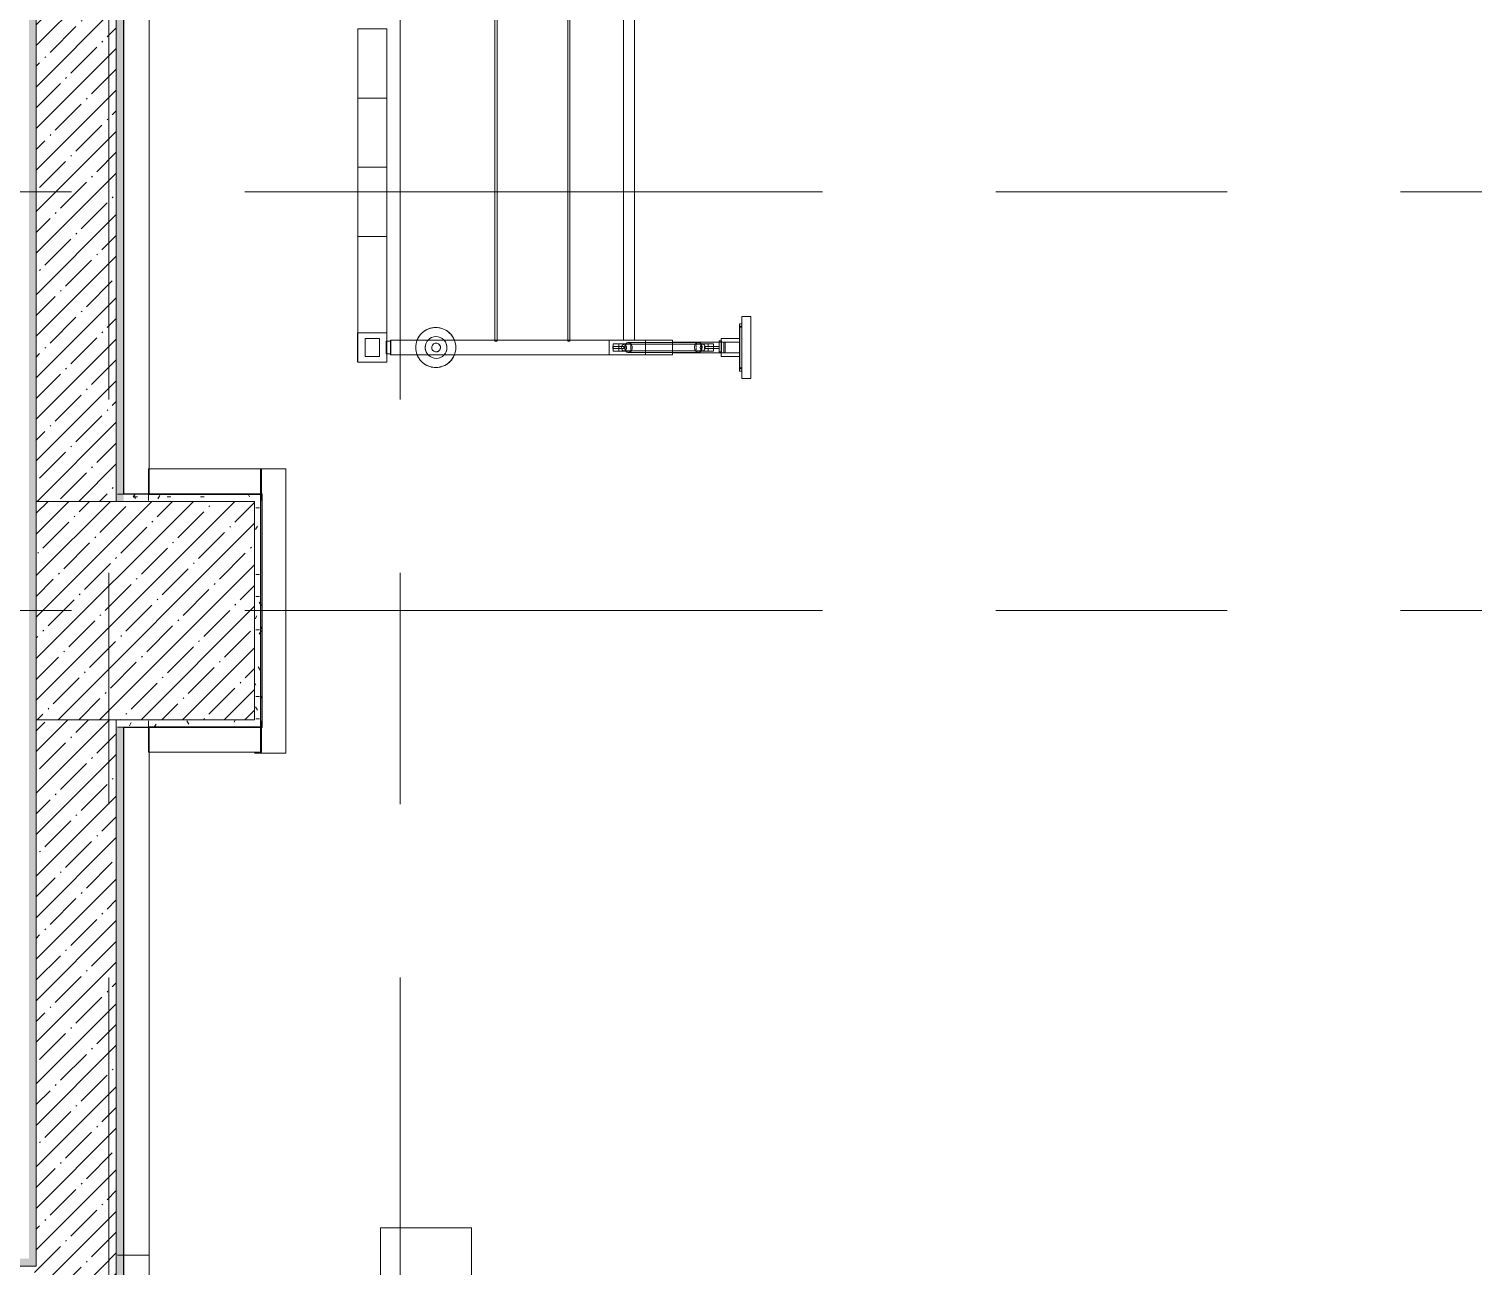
# Model space of a CAD drawing. Header units: millimetres. Extents: x 35147 to 231677, y -8553 to 29000.
# Drawn here: x 42140 to 46108, y 15200 to 18597 of the extents above; entities that cross this region are included whole.
import ezdxf

# ---------------------------------------------------------------- set-up
doc = ezdxf.new("R2010")
doc.units = ezdxf.units.MM
doc.linetypes.add('Осевая', pattern=[3175, 635, -476.25, 1587.5, -476.25])
for name, color, linetype, lineweight in [('0-1', 7, 'Continuous', 9), ('A-WALL', 7, 'Continuous', 9), ('I-WALL', 7, 'Continuous', 9), ('S-COLS', 7, 'Continuous', 9), ('Оси-2', 7, 'Осевая', 9)]:
    doc.layers.add(name, color=color, linetype=linetype, lineweight=lineweight)
for name, color, linetype, lineweight, true_color in [('A-WALL-1', 7, 'Continuous', 9, 0x3c3c3c), ('A-WALL-FNSH-1', 7, 'Continuous', 9, 0x3c3c3c), ('I-FURN-1', 7, 'Continuous', 9, 0xf0f0f0)]:
    doc.layers.add(name, color=color, linetype=linetype, lineweight=lineweight, true_color=true_color)
pattern_1 = [(45, (0, 0), (-57.02463, 57.02463), []), (45, (57.025, 0), (-57.02463, 57.02463), [100.806, -20.161, 3.353, -16.808])]
pattern_2 = [(0, (0, 0), (121.92, 30.48), [10.058, -81.382, 10.058, -81.382, -487.68]), (0, (0, 0), (121.92, 30.48), [-182.88, 10.058, -172.822, 10.058, -81.382, -213.36]), (0, (0, 0), (121.92, 30.48), [-457.2, 10.058, -50.902, 10.058, -142.342]), (120, (45.72, 15.24), (-87.356454, 90.345817), [10.058, -81.382, 10.058, -81.382, -487.68]), (120, (45.72, 15.24), (-87.356454, 90.345817), [-182.88, 10.058, -172.822, 10.058, -81.382, -213.36]), (120, (45.72, 15.24), (-87.356454, 90.345817), [-457.2, 10.058, -50.902, 10.058, -142.342]), (240, (60.96, 76.2), (-34.563546, -120.825817), [10.058, -81.382, 10.058, -81.382, -487.68]), (240, (60.96, 76.2), (-34.563546, -120.825817), [-182.88, 10.058, -172.822, 10.058, -81.382, -213.36]), (240, (60.96, 76.2), (-34.563546, -120.825817), [-457.2, 10.058, -50.902, 10.058, -142.342])]

# ---------------------------------------------------------------- blocks, each defined once
blk = doc.blocks.new('BSC_Колонна _Прямоугольная - 600х600-V19-План размещения напольных электротехнических лючков и розеток 2 этажа в осях 12-23')
at = {"layer": 'S-COLS'}
h = blk.add_hatch(dxfattribs=at)
h.set_pattern_fill('FP_30', color=256, style=0, pattern_type=2)
h.set_pattern_definition([(45, (-42460, -17000), (-57.02463, 57.02463), []), (45, (-42402.975, -17000), (-57.02463, 57.02463), [100.806, -20.161, 3.353, -16.808])])
h.paths.add_polyline_path([(-300, -300), (300, -300), (300, 300), (-300, 300)])
for p, q in [((300, 300), (-300, 300)), ((-300, 300), (-300, -300)), ((300, -300), (300, 300)), ((-300, -300), (300, -300))]:
    blk.add_line(p, q, dxfattribs=at)
blk = doc.blocks.new('Стол базовый прямоугольный - 5_8-26349451-План размещения напольных электротехнических лючков и розеток 2 этажа в осях 12-23')
at = {"layer": 'I-FURN-1'}
for p, q in [((1500, 125), (-1500, 125)), ((-1500, 125), (-1500, -125)), ((1500, -125), (1500, 125)), ((-1500, -125), (1500, -125))]:
    blk.add_line(p, q, dxfattribs=at)
blk = doc.blocks.new('Sports-Recreation_Goals-Nets_Unisport_Handball-goal-with-gas-springs - 5_26-V146-План размещения напольных электротехнических лючков и розеток 2 этажа в осях 12-23')
at = {"layer": '0-1'}
for p, q in [((1475, -25), (1475, -31)), ((1475, -25), (1475, -31)), ((1484.4, -25), (1484.4, -30)), ((1484.4, -25), (1484.4, -30)), ((1595.4, -30), (1595.4, -25)), ((1595.4, -30), (1595.4, -25)), ((1605, -31), (1605, -25)), ((1605, -31), (1605, -25)), ((1526, -144.1), (1526, -289.4)), ((1531, -132.1), (1531, -289.4)), ((1537, -126.9), (1543, -126.9)), ((1549, -289.4), (1549, -132.1)), ((1554, -289.4), (1554, -144.1)), ((1526, -289.4), (1526, -336.2)), ((1531, -289.4), (1531, -348)), ((1549, -348), (1549, -289.4)), ((1554, -336.2), (1554, -289.4)), ((1520, -496.9), (-1520, -496.9)), ((1520, -497), (-1520, -497)), ((-1520, -502.9), (1520, -502.9)), ((-1520, -503), (1520, -503)), ((1522.2, -496.9), (1520, -496.9)), ((1522.5, -497), (1520, -497)), ((1520, -502.9), (1522.2, -502.9)), ((1520, -503), (1522.5, -503)), ((1520, -696.9), (-1520, -696.9)), ((-1520, -702.9), (1520, -702.9)), ((1522.2, -696.9), (1520, -696.9)), ((1520, -702.9), (1522.2, -702.9))]:
    blk.add_line(p, q, dxfattribs=at)
at = {"layer": 'I-FURN-1'}
for p, q in [((1455, -25), (1455, 0)), ((1455, 0), (1455, -25)), ((1455, 0), (1625, 0)), ((1625, 0), (1455, 0)), ((1625, 0), (1625, -25)), ((1625, -25), (1625, 0)), ((1625, -25), (1455, -25)), ((1455, -25), (1481.8, -25)), ((1481.8, -31), (1475.8, -31)), ((1475.8, -31), (1481.8, -31)), ((1481.8, -31), (1475.8, -31)), ((1475.8, -31), (1481.8, -31)), ((1475.8, -31), (1475.8, -31)), ((1481.8, -25), (1485.8, -25)), ((1481.8, -27.2), (1481.8, -25)), ((1481.8, -31), (1481.8, -25)), ((1481.8, -25), (1481.8, -25)), ((1485.8, -25), (1481.8, -25)), ((1481.8, -25), (1485.8, -25)), ((1481.8, -27.2), (1481.8, -25)), ((1481.8, -27.2), (1481.8, -25)), ((1481.8, -25), (1481.8, -25)), ((1485.8, -25), (1481.8, -25)), ((1481.8, -25), (1485.8, -25)), ((1481.8, -29.1), (1481.8, -27.2)), ((1481.8, -29.1), (1481.8, -27.2)), ((1481.8, -29.1), (1481.8, -27.2)), ((1481.8, -31), (1481.8, -29.1)), ((1481.8, -31), (1481.8, -29.1)), ((1481.8, -31), (1481.8, -29.1)), ((1514.9, -31), (1481.8, -31)), ((1481.8, -31), (1514.9, -31)), ((1514.9, -31), (1481.8, -31)), ((1481.8, -31), (1514.9, -31)), ((1485.8, -25), (1594, -25)), ((1594, -25), (1485.8, -25)), ((1485.8, -25), (1594, -25)), ((1594, -25), (1485.8, -25)), ((1539.9, -25), (1485.8, -25)), ((1485.8, -25), (1496.5, -25)), ((1485.8, -25), (1485.8, -25)), ((1539.9, -25), (1485.8, -25)), ((1485.8, -25), (1539.9, -25)), ((1485.8, -25), (1594, -25)), ((1485.8, -30), (1515.8, -30)), ((1524.6, -30), (1485.8, -30)), ((1485.8, -30), (1485.8, -30)), ((1485.8, -30), (1524.6, -30)), ((1539.9, -30), (1485.8, -30)), ((1496.5, -25), (1539.9, -25)), ((1524.9, -31), (1514.9, -31)), ((1514.9, -31), (1524.9, -31)), ((1524.9, -31), (1514.9, -31)), ((1514.9, -31), (1524.9, -31)), ((1524.9, -31), (1514.9, -31)), ((1514.9, -31), (1524.9, -31)), ((1514.9, -31), (1514.9, -81)), ((1514.9, -81), (1514.9, -31)), ((1515.8, -30), (1524.6, -30)), ((1524.6, -30), (1539.9, -30)), ((1539.9, -30), (1524.6, -30)), ((1524.6, -30), (1539.9, -30)), ((1554.9, -30), (1524.9, -30)), ((1524.9, -30), (1554.9, -30)), ((1524.9, -30), (1524.9, -74)), ((1524.9, -74), (1524.9, -30)), ((1554.9, -30), (1524.9, -30)), ((1524.9, -30), (1554.9, -30)), ((1524.9, -31), (1524.9, -74)), ((1524.9, -74), (1524.9, -31)), ((1554.9, -31), (1524.9, -31)), ((1524.9, -31), (1554.9, -31)), ((1554.9, -31), (1524.9, -31)), ((1524.9, -31), (1554.9, -31)), ((1554.9, -31), (1524.9, -31)), ((1524.9, -31), (1554.9, -31)), ((1539.9, -25), (1564, -25)), ((1564, -25), (1539.9, -25)), ((1539.9, -25), (1594, -25)), ((1594, -25), (1539.9, -25)), ((1555.2, -30), (1539.9, -30)), ((1539.9, -30), (1555.2, -30)), ((1555.2, -30), (1539.9, -30)), ((1539.9, -30), (1594, -30)), ((1554.9, -74), (1554.9, -30)), ((1554.9, -30), (1554.9, -74)), ((1554.9, -74), (1554.9, -31)), ((1554.9, -31), (1554.9, -74)), ((1564.9, -31), (1555.6, -31)), ((1555.6, -31), (1564.9, -31)), ((1564.9, -31), (1555.6, -31)), ((1555.6, -31), (1564.9, -31)), ((1564.9, -31), (1555.6, -31)), ((1555.6, -31), (1564.9, -31)), ((1594, -30), (1555.9, -30)), ((1555.9, -30), (1583.3, -30)), ((1594, -30), (1555.9, -30)), ((1564, -25), (1583.3, -25)), ((1583.3, -25), (1564, -25)), ((1598.2, -31), (1564.9, -31)), ((1564.9, -31), (1598.2, -31)), ((1598.2, -31), (1564.9, -31)), ((1564.9, -31), (1598.2, -31)), ((1564.9, -81), (1564.9, -31)), ((1564.9, -31), (1564.9, -81)), ((1583.3, -25), (1594, -25)), ((1594, -25), (1583.3, -25)), ((1583.3, -30), (1594, -30)), ((1594, -25), (1598.2, -25)), ((1598.2, -25), (1594, -25)), ((1594, -25), (1598.2, -25)), ((1598.2, -25), (1594, -25)), ((1594, -25), (1595.4, -25)), ((1595.4, -25), (1594, -25)), ((1594, -25), (1600.7, -25)), ((1595.4, -30), (1594, -30)), ((1594, -30), (1595.4, -30)), ((1598.2, -31), (1598.2, -25)), ((1598.2, -25), (1601.1, -25)), ((1605, -25), (1598.2, -25)), ((1598.2, -25), (1598.2, -31)), ((1598.2, -31), (1598.2, -25)), ((1598.2, -25), (1601.1, -25)), ((1601.1, -25), (1598.2, -25)), ((1598.2, -25), (1598.2, -31)), ((1603.2, -31), (1598.2, -31)), ((1598.2, -31), (1605, -31)), ((1603.2, -31), (1598.2, -31)), ((1598.2, -31), (1603.2, -31)), ((1600.7, -25), (1625, -25)), ((1601.1, -25), (1605, -25)), ((1601.1, -25), (1605, -25)), ((1605, -25), (1601.1, -25)), ((1605, -31), (1603.2, -31)), ((1605, -31), (1603.2, -31)), ((1603.2, -31), (1605, -31)), ((1554.9, -74), (1524.9, -74)), ((1554.5, -70), (1525.3, -70)), ((1525.3, -70), (1554.5, -70)), ((1554.5, -70), (1525.3, -70)), ((1525.3, -70), (1554.5, -70)), ((1525.3, -70), (1525.3, -74)), ((1525.3, -70), (1525.3, -74)), ((1525.3, -70), (1525.3, -74)), ((1525.3, -70), (1525.3, -74)), ((1525.3, -74), (1554.5, -74)), ((1525.3, -74), (1554.5, -74)), ((1554.5, -74), (1525.3, -74)), ((1525.3, -74), (1525.3, -214.9)), ((1525.3, -74), (1525.3, -214.9)), ((1525.3, -74), (1525.3, -81)), ((1525.3, -74), (1525.3, -81)), ((1554.5, -74), (1554.5, -70)), ((1554.5, -70), (1554.5, -74)), ((1554.5, -74), (1554.5, -70)), ((1554.5, -70), (1554.5, -74)), ((1554.5, -214.9), (1554.5, -74)), ((1554.5, -74), (1554.5, -214.9)), ((1554.5, -81), (1554.5, -74)), ((1554.5, -74), (1554.5, -81)), ((1514.9, -81), (1522, -81)), ((1525.3, -81), (1514.9, -81)), ((1522, -80.9), (1524.9, -80.9)), ((1522, -80.9), (1525, -80.9)), ((1522, -86.9), (1522, -81)), ((1522, -86.9), (1522, -81)), ((1522, -81), (1525.3, -81)), ((1524.9, -86.9), (1522, -86.9)), ((1525, -86.9), (1522, -86.9)), ((1525, -80.9), (1528.5, -80.9)), ((1525, -80.9), (1537, -80.9)), ((1537, -86.9), (1525, -86.9)), ((1537, -86.9), (1525, -86.9)), ((1525.3, -81), (1525.3, -82.9)), ((1525.3, -81), (1525.3, -82.9)), ((1554.5, -81), (1525.3, -81)), ((1525.3, -84.1), (1525.3, -86.9)), ((1525.3, -84.1), (1525.3, -86.9)), ((1525.3, -86.9), (1525.3, -214.9)), ((1525.3, -86.9), (1525.3, -214.9)), ((1525.4, -81), (1528.8, -81)), ((1528.5, -80.9), (1552, -80.9)), ((1528.8, -81), (1552, -81)), ((1530, -135), (1530, -102.2)), ((1530, -102.2), (1530, -117.4)), ((1530, -102.2), (1537, -102.2)), ((1530, -117.4), (1530, -136.8)), ((1537, -117.4), (1530, -117.4)), ((1552, -80.9), (1537, -80.9)), ((1537, -86.9), (1552, -86.9)), ((1542.6, -86.9), (1537, -86.9)), ((1537, -86.9), (1543, -86.9)), ((1543, -86.9), (1537, -86.9)), ((1537, -86.9), (1537, -111.9)), ((1537, -102.2), (1537, -86.9)), ((1537, -111.9), (1537, -102.2)), ((1537, -102.2), (1543, -102.2)), ((1537, -111.9), (1537, -126.9)), ((1537, -111.9), (1537, -115.5)), ((1537, -115.8), (1537, -122.6)), ((1538.6, -117.4), (1537, -117.4)), ((1543, -117.4), (1541.6, -117.4)), ((1543, -111.9), (1543, -86.9)), ((1543, -86.9), (1543, -102.2)), ((1543, -102.2), (1543, -111.9)), ((1543, -102.2), (1550, -102.2)), ((1543, -126.9), (1543, -111.9)), ((1543, -115.5), (1543, -111.9)), ((1543, -122.6), (1543, -115.8)), ((1550, -117.4), (1543, -117.4)), ((1545.5, -86.9), (1543.1, -86.9)), ((1549, -86.9), (1545.5, -86.9)), ((1552, -86.9), (1549, -86.9)), ((1550, -117.4), (1550, -102.2)), ((1550, -102.2), (1550, -135)), ((1550, -136.8), (1550, -117.4)), ((1552, -86.9), (1552, -81)), ((1552, -81), (1552, -86.9)), ((1552, -81), (1554.5, -81)), ((1554.5, -214.9), (1554.5, -81)), ((1554.5, -81), (1554.5, -214.9)), ((1555.6, -81), (1564.9, -81)), ((1564.9, -81), (1555.6, -81)), ((1535.4, -135), (1530, -135)), ((1530, -135), (1530, -136.8)), ((1530, -136.8), (1530, -150.1)), ((1530, -136.8), (1530, -150.1)), ((1532.8, -150.1), (1534.8, -150.1)), ((1539.9, -135), (1535.8, -135)), ((1536, -150.1), (1539, -150.1)), ((1537, -122.6), (1537, -126.9)), ((1544.2, -135), (1540.1, -135)), ((1541, -150.1), (1543.9, -150.1)), ((1543, -126.9), (1543, -122.6)), ((1550, -135), (1544.6, -135)), ((1544.8, -150.1), (1546.8, -150.1)), ((1548.2, -150.1), (1549.5, -150.1)), ((1550, -135), (1550, -136.8)), ((1550, -136.8), (1550, -150.1)), ((1550, -150.1), (1550, -136.8)), ((1520, -289.4), (1520, -214.9)), ((1520, -214.9), (1525.3, -214.9)), ((1520, -214.9), (1525.3, -214.9)), ((1520, -214.9), (1520, -289.4)), ((1525.3, -214.9), (1520, -214.9)), ((1520, -214.9), (1560, -214.9)), ((1520, -214.9), (1520, -289.4)), ((1520, -989.9), (1520, -214.9)), ((1554.5, -214.9), (1525.3, -214.9)), ((1525.3, -214.9), (1554.5, -214.9)), ((1554.5, -214.9), (1525.3, -214.9)), ((1530.8, -214.9), (1527.8, -214.9)), ((1527.8, -214.9), (1530.8, -214.9)), ((1527.8, -214.9), (1530.8, -214.9)), ((1527.8, -214.9), (1530.8, -214.9)), ((1533.4, -214.9), (1531.9, -214.9)), ((1531.9, -214.9), (1533.4, -214.9)), ((1531.9, -214.9), (1533.4, -214.9)), ((1531.9, -214.9), (1533.4, -214.9)), ((1540, -214.9), (1534.7, -214.9)), ((1534.7, -214.9), (1540, -214.9)), ((1534.7, -214.9), (1540, -214.9)), ((1534.7, -214.9), (1540, -214.9)), ((1545.1, -214.9), (1541.1, -214.9)), ((1541.1, -214.9), (1545.1, -214.9)), ((1541.1, -214.9), (1545.1, -214.9)), ((1541.1, -214.9), (1545.1, -214.9)), ((1547.7, -214.9), (1546.4, -214.9)), ((1546.4, -214.9), (1547.7, -214.9)), ((1546.4, -214.9), (1547.7, -214.9)), ((1546.4, -214.9), (1547.7, -214.9)), ((1551.4, -214.9), (1549.9, -214.9)), ((1549.9, -214.9), (1551.4, -214.9)), ((1549.9, -214.9), (1551.4, -214.9)), ((1549.9, -214.9), (1551.4, -214.9)), ((1555.6, -214.9), (1560, -214.9)), ((1555.6, -214.9), (1560, -214.9)), ((1560, -214.9), (1555.6, -214.9)), ((1560, -214.9), (1560, -289.4)), ((1560, -289.4), (1560, -214.9)), ((1560, -289.4), (1560, -214.9)), ((1560, -214.9), (1560, -989.9)), ((1520, -319.4), (1520, -289.4)), ((1520, -289.4), (1520, -319.4)), ((1520, -289.4), (1520, -319.4)), ((1560, -289.4), (1520, -289.4)), ((1520, -289.4), (1560, -289.4)), ((1520, -289.4), (1520, -319.4)), ((1520, -389.4), (1520, -289.4)), ((1560, -289.4), (1560, -389.4)), ((1560, -389.4), (1560, -289.4)), ((1560, -389.4), (1560, -289.4)), ((1560, -389.4), (1560, -289.4)), ((1560, -289.4), (1560, -389.4)), ((1520, -319.4), (-1520, -319.4)), ((-1520, -319.4), (1520, -319.4)), ((-1520, -349.4), (1520, -349.4)), ((1520, -349.4), (-1520, -349.4)), ((1520, -349.4), (1520, -319.4)), ((1520, -319.4), (1520, -349.4)), ((1520, -319.4), (1520, -349.4)), ((1520, -319.4), (1520, -349.4)), ((1520, -349.4), (1520, -319.4)), ((1520, -319.4), (1520, -349.4)), ((1520, -389.4), (1520, -349.4)), ((1520, -349.4), (1520, -389.4)), ((1520, -349.4), (1520, -389.4)), ((1520, -349.4), (1520, -389.4)), ((1530, -362.7), (1530, -330)), ((1530, -330), (1530, -345.1)), ((1530, -330), (1550, -330)), ((1530, -345.1), (1530, -377.8)), ((1532, -345.1), (1530, -345.1)), ((1547.8, -345.1), (1532.2, -345.1)), ((1537, -353.5), (1537, -349.1)), ((1537, -379.1), (1537, -349.1)), ((1537, -349.1), (1543, -349.1)), ((1537, -364.1), (1537, -353.5)), ((1543, -349.1), (1543, -353.5)), ((1543, -349.1), (1543, -379.1)), ((1543, -353.5), (1543, -364.1)), ((1550, -345.1), (1547.8, -345.1)), ((1550, -345.1), (1550, -330)), ((1550, -330), (1550, -362.7)), ((1550, -377.8), (1550, -345.1)), ((1520, -497.4), (1520, -389.4)), ((1520, -389.4), (1520, -497.4)), ((1520, -389.4), (1520, -497.4)), ((1520, -389.4), (1560, -389.4)), ((1560, -389.4), (1520, -389.4)), ((1537, -362.7), (1530, -362.7)), ((1530, -362.7), (1530, -377.8)), ((1530, -377.8), (1537, -377.8)), ((1543, -362.7), (1537, -362.7)), ((1537, -364.1), (1537, -374.7)), ((1537, -374.7), (1537, -378.7)), ((1537, -377.8), (1543, -377.8)), ((1537, -378.7), (1537, -379.1)), ((1537, -379.1), (1543, -379.1)), ((1550, -362.7), (1543, -362.7)), ((1543, -374.7), (1543, -364.1)), ((1543, -378.7), (1543, -374.7)), ((1543, -377.8), (1550, -377.8)), ((1543, -379.1), (1543, -378.7)), ((1550, -362.7), (1550, -377.8)), ((1560, -389.4), (1560, -842.6)), ((1560, -842.6), (1560, -389.4)), ((1560, -989.9), (1560, -389.4)), ((1520, -498.6), (1520, -502.5)), ((1520, -498.6), (1520, -502.5)), ((1520, -502.5), (1520, -498.7)), ((1520, -697.4), (1520, -502.5)), ((1520, -502.5), (1520, -697.4)), ((1520, -502.5), (1520, -697.4)), ((1522.2, -497.4), (1522.2, -498.4)), ((1522.2, -501.5), (1522.2, -498.1)), ((1522.2, -502.9), (1522.2, -498.4)), ((1522.5, -497.4), (1522.5, -497)), ((1522.5, -497), (1522.5, -498.4)), ((1522.5, -501.5), (1522.5, -498.2)), ((1522.5, -503), (1522.5, -498.4)), ((1520, -702.5), (1520, -698.7)), ((1520, -698.7), (1520, -702.5)), ((1520, -698.7), (1520, -702.5)), ((1520, -842.3), (1520, -702.5)), ((1520, -702.5), (1520, -842.3)), ((1520, -702.5), (1520, -989.9)), ((1522.2, -697.4), (1522.2, -698.4)), ((1522.2, -701.5), (1522.2, -698.2)), ((1522.2, -702.9), (1522.2, -698.4)), ((1520, -884.8), (1520, -844.2)), ((1520, -844.2), (1520, -884.8)), ((1560, -843.2), (1560, -886.5)), ((1560, -886.5), (1560, -843.2)), ((1520, -989), (1520, -886.9)), ((1520, -886.9), (1520, -989)), ((1560, -886.5), (1560, -989)), ((1560, -989), (1560, -886.5)), ((1560, -989), (1520, -989)), ((1520, -989), (1522.5, -989)), ((1520, -989.9), (1522.5, -989.9)), ((1560, -989.9), (1520, -989.9)), ((1522.5, -989), (1557.5, -989)), ((1557.5, -989), (1522.5, -989)), ((1522.5, -989), (1557.5, -989)), ((1522.5, -989.9), (1522.5, -999.9)), ((1522.5, -999.9), (1522.5, -989.9)), ((1522.5, -989.9), (1557.5, -989.9)), ((1522.5, -989.9), (1557.5, -989.9)), ((1557.5, -989.9), (1522.5, -989.9)), ((1522.5, -989.9), (1522.5, -999.9)), ((1522.5, -999.9), (1522.5, -989.9)), ((1557.5, -989), (1560, -989)), ((1557.5, -989.9), (1557.5, -999.9)), ((1557.5, -999.9), (1557.5, -989.9)), ((1557.5, -989.9), (1560, -989.9)), ((1557.5, -989.9), (1557.5, -999.9)), ((1557.5, -999.9), (1557.5, -989.9)), ((855, -999.9), (665, -999.9)), ((665, -999.9), (665, -1079.9)), ((855, -999.9), (665, -999.9)), ((665, -1079.9), (665, -999.9)), ((1045, -999.9), (855, -999.9)), ((855, -999.9), (855, -1079.9)), ((1045, -999.9), (855, -999.9)), ((855, -1079.9), (855, -999.9)), ((855, -1079.9), (855, -999.9)), ((855, -999.9), (855, -1079.9)), ((1045, -1079.9), (1045, -999.9)), ((1045, -999.9), (1045, -1079.9)), ((1235, -999.9), (1045, -999.9)), ((1045, -999.9), (1045, -1079.9)), ((1235, -999.9), (1045, -999.9)), ((1045, -1079.9), (1045, -999.9)), ((1579.8, -999.9), (1235, -999.9)), ((1235, -999.9), (1235, -1079.9)), ((1235, -999.9), (1235, -1079.9)), ((1235, -999.9), (1499.8, -999.9)), ((1235, -1079.9), (1235, -999.9)), ((1235, -999.9), (1235, -1079.9)), ((1499.7, -1000.1), (1499.7, -1079.9)), ((1499.7, -1079.9), (1499.7, -1000.1)), ((1499.8, -999.9), (1499.8, -1079.9)), ((1499.8, -999.9), (1499.8, -1079.9)), ((1499.8, -999.9), (1501.8, -999.9)), ((1500, -1079.9), (1500, -1000)), ((1500, -1000), (1500, -1079.9)), ((1500, -1000), (1522.5, -1000)), ((1522.5, -1000), (1500, -1000)), ((1500, -1079.9), (1500, -1000)), ((1500, -1000), (1500, -1079.9)), ((1500, -1000), (1522.5, -1000)), ((1522.5, -1000), (1500, -1000)), ((1500, -1079.9), (1500, -1000)), ((1500, -1000), (1500, -1079.9)), ((1500, -1000), (1522.5, -1000)), ((1522.5, -1000), (1500, -1000)), ((1500, -1079.9), (1500, -1000)), ((1500, -1000), (1500, -1079.9)), ((1500, -1000), (1522.5, -1000)), ((1522.5, -1000), (1500, -1000)), ((1500, -1079.9), (1500, -1000)), ((1500, -1000), (1500, -1079.9)), ((1500, -1000), (1522.5, -1000)), ((1522.5, -1000), (1500, -1000)), ((1500, -1079.9), (1500, -1000)), ((1500, -1000), (1500, -1079.9)), ((1500, -1000), (1522.5, -1000)), ((1522.5, -1000), (1500, -1000)), ((1500, -1079.9), (1500, -1000)), ((1500, -1000), (1500, -1079.9)), ((1500, -1000), (1522.5, -1000)), ((1522.5, -1000), (1500, -1000)), ((1500, -1079.9), (1500, -1000)), ((1500, -1000), (1500, -1079.9)), ((1500, -1000), (1522.5, -1000)), ((1522.5, -1000), (1500, -1000)), ((1522.5, -1000.1), (1500, -1000.1)), ((1500, -1000.1), (1522.5, -1000.1)), ((1501.8, -999.9), (1522.5, -999.9)), ((1565, -1020.4), (1515, -1020.4)), ((1515, -1020.4), (1565, -1020.4)), ((1515, -1020.4), (1515, -1059.4)), ((1515, -1059.4), (1515, -1020.4)), ((1522.5, -999.9), (1557.5, -999.9)), ((1522.5, -999.9), (1522.5, -1001.4)), ((1522.5, -1001.4), (1522.5, -999.9)), ((1522.5, -1000), (1557.5, -1000)), ((1557.5, -1000), (1522.5, -1000)), ((1522.5, -1000), (1557.5, -1000)), ((1557.5, -1000), (1522.5, -1000)), ((1522.5, -1000), (1557.5, -1000)), ((1557.5, -1000), (1522.5, -1000)), ((1522.5, -1000), (1557.5, -1000)), ((1557.5, -1000), (1522.5, -1000)), ((1522.5, -1000), (1557.5, -1000)), ((1557.5, -1000), (1522.5, -1000)), ((1522.5, -1000), (1557.5, -1000)), ((1557.5, -1000), (1522.5, -1000)), ((1522.5, -1000), (1557.5, -1000)), ((1557.5, -1000), (1522.5, -1000)), ((1522.5, -1000), (1557.5, -1000)), ((1557.5, -1000), (1522.5, -1000)), ((1557.5, -1000.1), (1522.5, -1000.1)), ((1522.5, -1000.1), (1557.5, -1000.1)), ((1522.5, -1000.1), (1522.5, -1001.4)), ((1522.5, -1001.4), (1522.5, -1000.1)), ((1522.5, -1001.4), (1557.5, -1001.4)), ((1557.5, -1001.4), (1522.5, -1001.4)), ((1522.5, -1001.4), (1557.5, -1001.4)), ((1557.5, -1001.4), (1522.5, -1001.4)), ((1557.5, -999.9), (1579.8, -999.9)), ((1557.5, -999.9), (1557.5, -1001.4)), ((1557.5, -1001.4), (1557.5, -999.9)), ((1557.5, -1000), (1579.8, -1000)), ((1579.8, -1000), (1557.5, -1000)), ((1557.5, -1000), (1579.8, -1000)), ((1579.8, -1000), (1557.5, -1000)), ((1557.5, -1000), (1579.8, -1000)), ((1579.8, -1000), (1557.5, -1000)), ((1557.5, -1000), (1579.8, -1000)), ((1579.8, -1000), (1557.5, -1000)), ((1557.5, -1000), (1579.8, -1000)), ((1579.8, -1000), (1557.5, -1000)), ((1557.5, -1000), (1579.8, -1000)), ((1579.8, -1000), (1557.5, -1000)), ((1557.5, -1000), (1579.8, -1000)), ((1579.8, -1000), (1557.5, -1000)), ((1557.5, -1000), (1579.8, -1000)), ((1579.8, -1000), (1557.5, -1000)), ((1579.8, -1000.1), (1557.5, -1000.1)), ((1557.5, -1000.1), (1579.8, -1000.1)), ((1557.5, -1000.1), (1557.5, -1001.4)), ((1557.5, -1001.4), (1557.5, -1000.1)), ((1565, -1059.4), (1565, -1020.4)), ((1565, -1020.4), (1565, -1059.4)), ((1579.8, -999.9), (1579.8, -1079.9)), ((1579.8, -1000), (1579.8, -1079.9)), ((1579.8, -1079.9), (1579.8, -1000.1)), ((1579.8, -1000.1), (1579.8, -1079.9)), ((1580.1, -1000), (1580.1, -1080)), ((1580.1, -1080), (1580.1, -1000)), ((1580.1, -1000), (1580.1, -1080)), ((1580.1, -1080), (1580.1, -1000)), ((1580.1, -1000), (1580.1, -1080)), ((1580.1, -1080), (1580.1, -1000)), ((1580.1, -1000), (1580.1, -1080)), ((1580.1, -1080), (1580.1, -1000)), ((1580.1, -1000), (1580.1, -1080)), ((1580.1, -1080), (1580.1, -1000)), ((1580.1, -1000), (1580.1, -1080)), ((1580.1, -1080), (1580.1, -1000)), ((1580.1, -1000), (1580.1, -1080)), ((1580.1, -1080), (1580.1, -1000)), ((1580.1, -1000), (1580.1, -1080)), ((1580.1, -1080), (1580.1, -1000)), ((1515, -1059.4), (1565, -1059.4)), ((1565, -1059.4), (1515, -1059.4)), ((665, -1079.9), (855, -1079.9)), ((855, -1079.9), (665, -1079.9)), ((855, -1079.9), (1045, -1079.9)), ((1045, -1079.9), (855, -1079.9)), ((1045, -1079.9), (1235, -1079.9)), ((1235, -1079.9), (1045, -1079.9)), ((1235, -1079.9), (1579.8, -1079.9)), ((1499.8, -1079.9), (1235, -1079.9)), ((1499.7, -1080.1), (1579.8, -1080.1)), ((1579.8, -1080.1), (1499.7, -1080.1)), ((1501.8, -1079.9), (1500, -1079.9)), ((1580.1, -1080), (1500, -1080)), ((1500, -1080), (1580.1, -1080)), ((1580.1, -1080), (1500, -1080)), ((1500, -1080), (1580.1, -1080)), ((1580.1, -1080), (1500, -1080)), ((1500, -1080), (1580.1, -1080)), ((1580.1, -1080), (1500, -1080)), ((1500, -1080), (1580.1, -1080)), ((1580.1, -1080), (1500, -1080)), ((1500, -1080), (1580.1, -1080)), ((1580.1, -1080), (1500, -1080)), ((1500, -1080), (1580.1, -1080)), ((1580.1, -1080), (1500, -1080)), ((1500, -1080), (1580.1, -1080)), ((1580.1, -1080), (1500, -1080)), ((1500, -1080), (1580.1, -1080)), ((1579.8, -1079.9), (1501.8, -1079.9))]:
    blk.add_line(p, q, dxfattribs=at)
for centre, radius, start, end in [((1540, -865.5), 55, 111.5569, 248.4431), ((1540, -865.5), 55, 141.7749, 165.599), ((1540, -865.5), 55, 128.5714, 139.4712), ((1540, -865.5), 55, 119.0854, 128.5714), ((1540, -865.5), 55, 115.7143, 119.0854), ((1540, -865.5), 55, 113.7713, 115.7143), ((1540, -865.5), 55, 111.5569, 113.7713), ((1540, -865.5), 55, 90, 111.551), ((1540, -865.5), 55, 90, 111.551), ((1540, -865.5), 55, 68.4564, 90), ((1540, -865.5), 55, 68.4564, 90), ((1540, -865.5), 55, 66.2287, 68.449), ((1540, -865.5), 55, 291.551, 68.449), ((1540, -865.5), 55, 64.2857, 66.2287), ((1540, -865.5), 55, 60.9146, 64.2857), ((1540, -865.5), 55, 40.5288, 60.9146), ((1540, -865.5), 55, 38.5714, 40.5288), ((1540, -865.5), 55, 15.2897, 38.2251), ((1540, -865.5), 55, 169.5754, 191.3133), ((1540, -865.5), 55, 167.1429, 169.5754), ((1539.9, -864.6), 29.9, 134.2412, 227.5143), ((1539.9, -864.6), 29.9, 134.2412, 227.5143), ((1539.9, -864.6), 29.9, 79.2029, 134.2412), ((1539.9, -864.6), 29.9, 115.2029, 133.2029), ((1539.9, -864.6), 29.9, 93.4242, 115.2029), ((1540, -864.6), 12, 147.9193, 192.9193), ((1540, -864.6), 12, 147.9193, 327.9193), ((1540, -864.6), 12, 192.9193, 208.7212), ((1540, -864.6), 12, 208.7212, 223.0372), ((1540, -864.6), 12, 327.9193, 147.9193), ((1540, -864.6), 12, 102.9193, 147.9193), ((1540, -864.6), 12, 92.6549, 102.9193), ((1539.9, -864.6), 29.9, 79.2029, 90.4595), ((1540, -864.6), 12, 75.5324, 87.894), ((1540, -864.6), 12, 272.6549, 327.9193), ((1540, -864.6), 12, 57.9193, 75.5324), ((1539.9, -864.6), 29.9, 46.8853, 79.2029), ((1539.9, -864.6), 29.9, 58.248, 79.2029), ((1540, -864.6), 12, 44.6597, 57.9193), ((1540, -864.6), 12, 28.7212, 43.0372), ((1540, -864.6), 12, 327.9193, 12.9193), ((1540, -864.6), 12, 12.9193, 28.7212), ((1539.9, -864.6), 29.9, 46.8853, 56.6807), ((1539.9, -864.6), 29.9, 314.9973, 46.8853), ((1539.9, -864.6), 29.9, 314.9973, 46.8853), ((1540, -865.5), 55, 12.8571, 15.2897), ((1540, -865.5), 55, 349.5754, 11.3133), ((1540, -865.5), 55, 192.8571, 195.2897), ((1540, -865.5), 55, 195.2897, 218.2251), ((1540, -865.5), 55, 218.5714, 220.5288), ((1540, -865.5), 55, 220.5288, 240.9146), ((1539.9, -864.6), 29.9, 227.5143, 259.2029), ((1539.9, -864.6), 29.9, 227.5143, 259.2029), ((1540, -864.6), 12, 224.6597, 237.9193), ((1540, -864.6), 12, 237.9193, 255.5324), ((1539.9, -864.6), 29.9, 259.2029, 314.9973), ((1539.9, -864.6), 29.9, 259.2029, 270.4597), ((1540, -864.6), 12, 255.5324, 267.894), ((1539.9, -864.6), 29.9, 272.5404, 295.2029), ((1539.9, -864.6), 29.9, 295.2029, 313.2029), ((1540, -865.5), 55, 299.0854, 308.5714), ((1540, -865.5), 55, 308.5714, 319.4712), ((1540, -865.5), 55, 321.7749, 345.599), ((1540, -865.5), 55, 347.1429, 349.5754), ((1540, -865.5), 55, 240.9146, 244.2857), ((1540, -865.5), 55, 244.2857, 246.2287), ((1540, -865.5), 55, 246.2287, 248.4431), ((1540, -865.5), 55, 248.449, 270), ((1540, -865.5), 55, 248.449, 270), ((1540, -865.5), 55, 270, 291.5436), ((1540, -865.5), 55, 270, 291.5436), ((1540, -865.5), 55, 291.551, 293.7713), ((1540, -865.5), 55, 293.7713, 295.7143), ((1540, -865.5), 55, 295.7143, 299.0854)]:
    blk.add_arc(centre, radius, start, end, dxfattribs=at)
for centre, major_axis, start_param, end_param in [((1540, -144.1), (14, 0), 1.570796, 3.141593), ((1540, -144.1), (14, 0), 3.141593, 3.322848), ((1540, -144.1), (14, 0), 3.33115, 3.491338), ((1540, -144.1), (14, 0), 3.52479, 3.682602), ((1540, -144.1), (14, 0), 3.773369, 3.92419), ((1540, -132.1), (-9, 0), 4.712389, 6.730585), ((1540, -144.1), (14, 0), 4.136048, 4.397085), ((1540, -132.1), (9, 0), 3.816291, 4.127878), ((1540, -132.1), (9, 0), 4.151538, 4.671421), ((1540, -144.1), (14, 0), 4.398941, 4.712389), ((1540, -132.1), (-9, 0), 2.694193, 4.712389), ((1540, -144.1), (14, 0), 0, 1.570796), ((1540, -144.1), (14, 0), 4.712389, 5.017501), ((1540, -132.1), (9, 0), 4.755033, 5.271558), ((1540, -132.1), (9, 0), 5.287829, 5.608487), ((1540, -144.1), (14, 0), 5.098638, 5.252853), ((1540, -144.1), (14, 0), 5.364723, 5.464962), ((1540, -144.1), (14, 0), 5.564316, 5.872134), ((1540, -144.1), (14, 0), 5.905355, 6.085043), ((1540, -144.1), (14, 0), 6.100402, 6.283185), ((1540, -336.2), (14, 0), 1.570796, 3.90774), ((1540, -336.2), (14, 0), 3.926991, 4.076093), ((1540, -348), (9, 0), 2.617994, 4.309322), ((1540, -336.2), (14, 0), 4.11437, 4.712389), ((1540, -348), (9, 0), 1.570796, 2.617994), ((1540, -348), (-9, 0), 1.16773, 1.570796), ((1540, -336.2), (14, 0), 5.517038, 7.853982), ((1540, -348), (9, 0), 5.115456, 7.853982), ((1540, -336.2), (14, 0), 4.712389, 5.310407), ((1540, -348), (-9, 0), 1.570796, 1.973863), ((1540, -336.2), (14, 0), 5.310407, 5.497787)]:
    blk.add_ellipse(centre, major_axis=major_axis, ratio=0.756193, start_param=start_param, end_param=end_param, dxfattribs=at)
blk = doc.blocks.new('Мат в спортивном зале - Т5-31174681-План размещения напольных электротехнических лючков и розеток 2 этажа в осях 12-23')
at = {"layer": 'I-FURN-1'}
for p, q in [((-568.7, 925.9), (-568.7, 906.7)), ((881.3, 906.7), (881.3, 925.9)), ((881.3, 909.3), (-568.7, 909.3)), ((-568.7, 909.3), (-568.7, 839.3)), ((-568.7, 839.3), (-568.7, 909.3)), ((-568.7, 909.3), (881.3, 909.3)), ((881.3, 839.3), (881.3, 909.3)), ((-568.7, 839.3), (881.3, 839.3)), ((812.3, 839.3), (-568.7, 839.3)), ((881.3, 839.3), (812.3, 839.3))]:
    blk.add_line(p, q, dxfattribs=at)
blk = doc.blocks.new('Мат в спортивном зале - Т5-V204-План размещения напольных электротехнических лючков и розеток 2 этажа в осях 12-23')
at = {"layer": 'I-FURN-1'}
for p, q in [((-568.7, 925.9), (-568.7, 906.7)), ((881.3, 906.7), (881.3, 925.9)), ((881.3, 909.3), (-568.7, 909.3)), ((-568.7, 909.3), (-568.7, 839.3)), ((-568.7, 839.3), (-568.7, 909.3)), ((-568.7, 909.3), (881.3, 909.3)), ((881.3, 839.3), (881.3, 909.3)), ((881.3, 909.3), (881.3, 839.3)), ((-568.7, 839.3), (881.3, 839.3)), ((881.3, 839.3), (-568.7, 839.3))]:
    blk.add_line(p, q, dxfattribs=at)
blk = doc.blocks.new('Мат в спортивном зале - Т4-V206-План размещения напольных электротехнических лючков и розеток 2 этажа в осях 12-23')
at = {"layer": 'I-FURN-1'}
for p, q in [((-458.7, 925.9), (-458.7, 906.7)), ((881.3, 906.7), (881.3, 925.9)), ((881.3, 909.3), (-458.7, 909.3)), ((-458.7, 909.3), (-458.7, 839.3)), ((-458.7, 840.6), (-458.7, 909.3)), ((-457.7, 909.3), (881.3, 909.3)), ((881.3, 839.3), (881.3, 909.3)), ((881.3, 909.3), (881.3, 839.3)), ((-458.7, 839.3), (-458.7, 840.6)), ((-458.7, 839.3), (881.3, 839.3)), ((-389.7, 839.3), (-458.7, 839.3)), ((881.3, 839.3), (-389.7, 839.3))]:
    blk.add_line(p, q, dxfattribs=at)
blk = doc.blocks.new('Мат в спортивном зале - Т7-V209-План размещения напольных электротехнических лючков и розеток 2 этажа в осях 12-23')
at = {"layer": 'I-FURN-1'}
for p, q in [((571.3, 925.9), (571.3, 906.7)), ((881.3, 906.7), (881.3, 925.9)), ((881.3, 909.3), (571.3, 909.3)), ((571.3, 909.3), (571.3, 839.3)), ((571.3, 839.3), (571.3, 908.3)), ((881.3, 839.3), (881.3, 909.3)), ((881.3, 908.3), (881.3, 839.3)), ((571.3, 839.3), (881.3, 839.3)), ((573.9, 839.3), (571.3, 839.3)), ((880, 839.3), (573.9, 839.3)), ((881.3, 839.3), (880, 839.3))]:
    blk.add_line(p, q, dxfattribs=at)
blk = doc.blocks.new('Мат в спортивном зале - Т7-V210-План размещения напольных электротехнических лючков и розеток 2 этажа в осях 12-23')
at = {"layer": 'I-FURN-1'}
for p, q in [((881.3, -839.3), (571.3, -839.3)), ((571.3, -839.3), (571.3, -909.3)), ((571.3, -908.3), (571.3, -839.3)), ((571.3, -839.3), (573.9, -839.3)), ((573.9, -839.3), (880, -839.3)), ((880, -839.3), (881.3, -839.3)), ((881.3, -909.3), (881.3, -839.3)), ((881.3, -839.3), (881.3, -908.3)), ((571.3, -925.9), (571.3, -906.7)), ((571.3, -909.3), (881.3, -909.3)), ((881.3, -906.7), (881.3, -925.9))]:
    blk.add_line(p, q, dxfattribs=at)
blk = doc.blocks.new('Мат в спортивном зале - Т6-31175905-План размещения напольных электротехнических лючков и розеток 2 этажа в осях 12-23')
at = {"layer": 'I-FURN-1'}
for p, q in [((101.3, 925.9), (101.3, 906.7)), ((881.3, 906.7), (881.3, 925.9)), ((881.3, 909.3), (101.3, 909.3)), ((101.3, 909.3), (101.3, 839.3)), ((101.3, 839.3), (101.3, 909.3)), ((101.3, 909.3), (103.3, 909.3)), ((103.3, 909.3), (172.3, 909.3)), ((812.3, 909.3), (881.3, 909.3)), ((881.3, 839.3), (881.3, 909.3)), ((881.3, 909.3), (881.3, 906.7)), ((881.3, 906.7), (881.3, 839.3)), ((101.3, 839.3), (881.3, 839.3)), ((881.3, 839.3), (101.3, 839.3))]:
    blk.add_line(p, q, dxfattribs=at)

msp = doc.modelspace()

# ---------------------------------------------------------------- hatches: boundary and pattern name
at = {"layer": 'I-WALL'}
h = msp.add_hatch(dxfattribs=at)
h.set_pattern_fill('FP_58', color=256, style=0, pattern_type=2)
h.set_pattern_definition(pattern_2)
h.paths.add_polyline_path([(42140, 15220), (42160, 15220), (42160, 23380), (42140, 23379), (42140, 15390.6)])
h = msp.add_hatch(dxfattribs=at)
h.set_pattern_fill('FP_17', color=256, style=0, pattern_type=2)
h.set_pattern_definition(pattern_1)
h.paths.add_polyline_path([(42160, 17300), (42380, 17300), (42380, 22700), (42160, 22700), (42160, 17706.9)])
h = msp.add_hatch(dxfattribs=at)
h.set_pattern_fill('FP_58', color=256, style=0, pattern_type=2)
h.set_pattern_definition(pattern_2)
h.paths.add_polyline_path([(42400, 17300), (42400, 22680), (42380, 22680), (42380, 17300)])
h = msp.add_hatch(dxfattribs=at)
h.set_pattern_fill('FP_58', color=256, style=0, pattern_type=2)
h.set_pattern_definition(pattern_2)
h.paths.add_polyline_path([(42760, 17300), (42760, 17320), (42400, 17320), (42400, 17300), (42643.4, 17300)])
h = msp.add_hatch(dxfattribs=at)
h.set_pattern_fill('FP_58', color=256, style=0, pattern_type=2)
h.set_pattern_definition(pattern_2)
h.paths.add_polyline_path([(42780, 16680), (42780, 17320), (42760, 17319), (42760, 16680), (42778.7, 16680)])
h = msp.add_hatch(dxfattribs=at)
h.set_pattern_fill('FP_17', color=256, style=0, pattern_type=2)
h.set_pattern_definition(pattern_1)
h.paths.add_polyline_path([(42160, 15200), (42380, 15200), (42380, 16700), (42160, 16700), (42160, 15390.6)])
h = msp.add_hatch(dxfattribs=at)
h.set_pattern_fill('FP_58', color=256, style=0, pattern_type=2)
h.set_pattern_definition(pattern_2)
h.paths.add_polyline_path([(42760, 16680), (42760, 16700), (42380, 16700), (42380, 16680), (42643.4, 16680)])
h = msp.add_hatch(dxfattribs=at)
h.set_pattern_fill('FP_58', color=256, style=0, pattern_type=2)
h.set_pattern_definition(pattern_2)
h.paths.add_polyline_path([(42400, 12300), (42400, 16680), (42380, 16680), (42380, 12300)])
h = msp.add_hatch(dxfattribs=at)
h.set_pattern_fill('FP_58', color=256, style=0, pattern_type=2)
h.set_pattern_definition(pattern_2)
h.paths.add_polyline_path([(41187.7, 15200), (42160, 15200), (42160, 15220), (38760, 15220), (38760, 15200), (39731.9, 15200)])
h = msp.add_hatch(dxfattribs=at)
h.set_pattern_fill('FP_17', color=256, style=0, pattern_type=2)
h.set_pattern_definition(pattern_1)
h.paths.add_polyline_path([(42380, 14980), (42380, 15200), (38760, 15200), (38760, 14980), (42160, 14980)])

# ---------------------------------------------------------------- linework, layer by layer
at = {"layer": 'A-WALL'}
for p, q in [((42380, 22700), (42380, 17300)), ((42400, 17320), (42760, 17320)), ((42400, 16680), (42400, 12320))]:
    msp.add_line(p, q, dxfattribs=at)
at = {"layer": 'A-WALL-1'}
for p, q in [((42160, 22700), (42160, 17300)), ((42400, 17320), (42400, 22680)), ((42780, 16680), (42780, 17320)), ((42160, 16700), (42160, 15200)), ((42380, 16700), (42380, 12300)), ((42400, 16680), (42401, 16680)), ((38780, 15200), (42160, 15200))]:
    msp.add_line(p, q, dxfattribs=at)
at = {"layer": 'A-WALL-FNSH-1'}
for p, q in [((42401, 17321), (42401, 22680)), ((42781, 17321), (42401, 17321)), ((42760, 17320), (42780, 17320)), ((42781, 16679), (42781, 17321)), ((42780, 16680), (42401, 16680)), ((42401, 12321), (42401, 16679)), ((42401, 16679), (42781, 16679))]:
    msp.add_line(p, q, dxfattribs=at)
at = {"layer": 'Оси-2'}
for p, q in [((42360, 593.7), (42360, 24898.1)), ((43160, 593.7), (43160, 24898.1)), ((38446.8, 18150), (82200, 18150)), ((38446.8, 17000), (82200, 17000))]:
    msp.add_line(p, q, dxfattribs=at)

# ---------------------------------------------------------------- block references
at = {"layer": 'I-FURN-1'}
for name, p, rotation in [('Sports-Recreation_Goals-Nets_Unisport_Handball-goal-with-gas-springs - 5_26-V146-План размещения напольных электротехнических лючков и розеток 2 этажа в осях 12-23', (44123.3, 19262.5), 269.9999999999997), ('Мат в спортивном зале - Т4-V206-План размещения напольных электротехнических лючков и розеток 2 этажа в осях 12-23', (43309.3, 17778.7), 90.00000000000017), ('Мат в спортивном зале - Т7-V209-План размещения напольных электротехнических лючков и розеток 2 этажа в осях 12-23', (43350, 18228.3), 180), ('Мат в спортивном зале - Т6-31175905-План размещения напольных электротехнических лючков и розеток 2 этажа в осях 12-23', (43685.4, 16507.7), 90.00000000000017), ('Мат в спортивном зале - Т5-31174681-План размещения напольных электротехнических лючков и розеток 2 этажа в осях 12-23', (43309.3, 15798.7), 90.00000000000017), ('Мат в спортивном зале - Т7-V210-План размещения напольных электротехнических лючков и розеток 2 этажа в осях 12-23', (43350, 15771.7), 180), ('Стол базовый прямоугольный - 5_8-26349451-План размещения напольных электротехнических лючков и розеток 2 этажа в осях 12-23', (43230.7, 13805), 269.9999999999999), ('Мат в спортивном зале - Т5-V204-План размещения напольных электротехнических лючков и розеток 2 этажа в осях 12-23', (43309.3, 14348.7), 90.00000000000017)]:
    msp.add_blockref(name, p, dxfattribs=dict(at, rotation=rotation))
at = {"layer": 'S-COLS'}
msp.add_blockref('BSC_Колонна _Прямоугольная - 600х600-V19-План размещения напольных электротехнических лючков и розеток 2 этажа в осях 12-23', (42460, 17000), dxfattribs=at)

doc.saveas('drawing.dxf')
